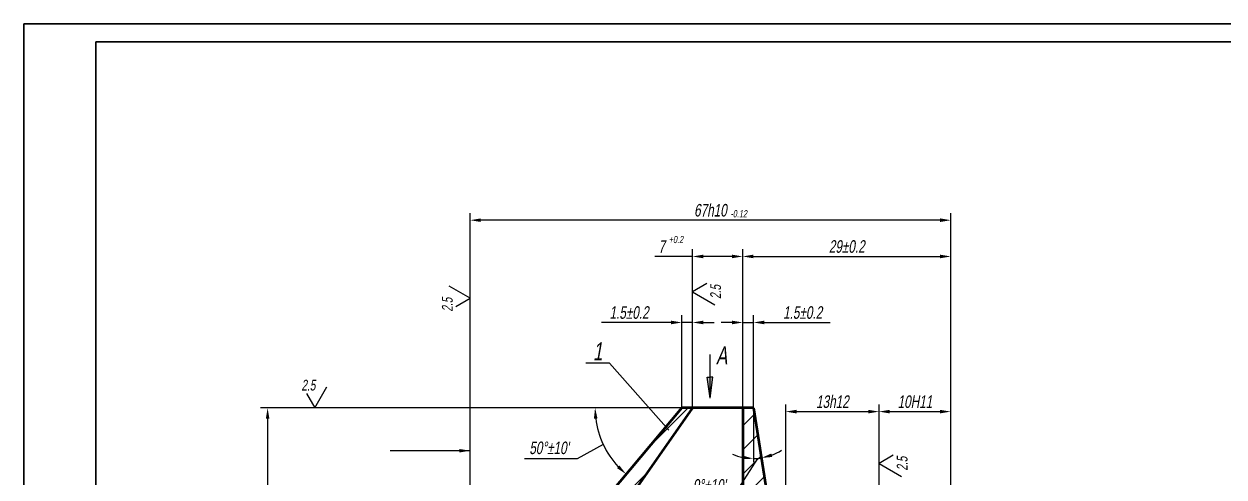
# Model space of a CAD drawing. Header units: millimetres. Extents: x 155 to 2756, y -275 to 1324.
# Drawn here: x 155.2 to 489.7, y 1197.8 to 1324.2 of the extents above; entities that cross this region are included whole.
import ezdxf

# ---------------------------------------------------------------- set-up
doc = ezdxf.new("R2010")
doc.units = ezdxf.units.MM
doc.header["$PDMODE"] = 35
doc.header["$PDSIZE"] = -30
doc.layers.get('0').update_dxf_attribs({"lineweight": 50})
doc.layers.add('Layer2', color=152, linetype='Continuous', lineweight=25)
doc.layers.add('Рамка', color=52, linetype='Continuous', lineweight=35)
doc.styles.add('3.5', font='txt.shx', dxfattribs={"width": 0.7, "oblique": 10, "height": 3.5})
doc.styles.add('ST_5', font='w_russin.shx', dxfattribs={"width": 0.7, "oblique": 10, "height": 5})
doc.dimstyles.new('1 STANDARD(1 1)', dxfattribs={"dimscale": 0, "dimtxt": 3.5, "dimasz": 3, "dimexe": 2, "dimexo": 0, "dimgap": 1, "dimtad": 1, "dimtoh": 1, "dimdec": 1, "dimzin": 9, "dimdsep": 46, "dimtxsty": '3.5', "dimcen": 2.5, "dimclrd": 256, "dimclre": 256, "dimclrt": 256, "dimaunit": 1, "dimadec": 0, "dimazin": 0, "dimtfac": 1, "dimtdec": 1, "dimtmove": 0, "dimatfit": 3, "dimfxl": 0, "dimtolj": 1, "dimtzin": 1, "dimarcsym": 0})
doc.dimstyles.new('STANDARD(1 1)', dxfattribs={"dimscale": 0, "dimtxt": 3.5, "dimasz": 3, "dimexe": 2, "dimexo": 0, "dimgap": 1, "dimtad": 1, "dimdec": 1, "dimzin": 9, "dimdsep": 46, "dimtxsty": '3.5', "dimcen": 2.5, "dimclrd": 256, "dimclre": 256, "dimclrt": 256, "dimaunit": 1, "dimadec": 0, "dimazin": 0, "dimtfac": 1, "dimtdec": 1, "dimtmove": 0, "dimatfit": 3, "dimfxl": 0, "dimtolj": 1, "dimtzin": 1, "dimarcsym": 0})
doc.dimstyles.new('STANDARD(1 1)$4', dxfattribs={"dimscale": 0, "dimtxt": 3.5, "dimasz": 3, "dimexe": 2, "dimexo": 0, "dimgap": 1, "dimtad": 1, "dimtoh": 1, "dimdec": 1, "dimzin": 9, "dimdsep": 46, "dimtxsty": '3.5', "dimcen": 2.5, "dimclrd": 256, "dimclre": 256, "dimclrt": 256, "dimaunit": 1, "dimadec": 0, "dimazin": 0, "dimtfac": 1, "dimtdec": 1, "dimtofl": 0, "dimtmove": 0, "dimatfit": 2, "dimfxl": 0, "dimtolj": 1, "dimtzin": 1, "dimarcsym": 0})

# ---------------------------------------------------------------- blocks, each defined once
blk = doc.blocks.new('*D80')
at = {"layer": 'Defpoints', "color": 0}
for p in [(393.52, 1216.08), (393.52, 1216.08), (367.52, 1187.13)]:
    blk.add_point(p, dxfattribs=at)
at = {"layer": 'Layer2', "lineweight": -2}
for p, q in [((367.52, 1187.13), (367.52, 1218.08)), ((393.52, 1216.08), (393.52, 1218.08)), ((370.52, 1216.08), (390.52, 1216.08))]:
    blk.add_line(p, q, dxfattribs=at)
at = {"layer": 'Layer2'}
for points in [[(370.52, 1216.58), (370.52, 1215.58), (367.52, 1216.08)], [(390.52, 1216.58), (390.52, 1215.58), (393.52, 1216.08)]]:
    blk.add_solid(points, dxfattribs=at)
at = {"layer": 'Layer2', "insert": (380.52, 1218.83), "char_height": 3.5, "attachment_point": 5, "style": '3.5'}
blk.add_mtext('\\A1;{\\Fw_russin.shx;13h12}', dxfattribs=at)
blk = doc.blocks.new('*D81')
at = {"layer": 'Defpoints', "color": 0}
for p in [(413.52, 1216.08), (413.52, 1216.08), (393.52, 1185.13)]:
    blk.add_point(p, dxfattribs=at)
at = {"layer": 'Layer2', "lineweight": -2}
for p, q in [((393.52, 1185.13), (393.52, 1218.08)), ((413.52, 1216.08), (413.52, 1218.08)), ((396.52, 1216.08), (410.52, 1216.08))]:
    blk.add_line(p, q, dxfattribs=at)
at = {"layer": 'Layer2'}
for points in [[(396.52, 1216.58), (396.52, 1215.58), (393.52, 1216.08)], [(410.52, 1216.58), (410.52, 1215.58), (413.52, 1216.08)]]:
    blk.add_solid(points, dxfattribs=at)
at = {"layer": 'Layer2', "insert": (403.52, 1218.83), "char_height": 3.5, "attachment_point": 5, "style": '3.5'}
blk.add_mtext('\\A1;{\\Fw_russin.shx;10H11}', dxfattribs=at)
blk = doc.blocks.new('*D85')
at = {"layer": 'Defpoints', "color": 0}
for p in [(279.52, 1269.46), (413.52, 1261.35), (279.52, 1190.5)]:
    blk.add_point(p, dxfattribs=at)
at = {"layer": 'Layer2', "lineweight": -2}
for p, q in [((279.52, 1190.5), (279.52, 1271.46)), ((413.52, 1261.35), (413.52, 1271.46)), ((410.52, 1269.46), (282.52, 1269.46))]:
    blk.add_line(p, q, dxfattribs=at)
at = {"layer": 'Layer2'}
for points in [[(282.52, 1269.96), (282.52, 1268.96), (279.52, 1269.46)], [(410.52, 1269.96), (410.52, 1268.96), (413.52, 1269.46)]]:
    blk.add_solid(points, dxfattribs=at)
at = {"layer": 'Layer2', "insert": (346.52, 1272.21), "char_height": 3.5, "attachment_point": 5, "style": '3.5'}
blk.add_mtext('\\A1;{\\Fw_russin.shx;67h10}', dxfattribs=at)
blk = doc.blocks.new('*D86')
at = {"layer": 'Defpoints', "color": 0}
for p in [(355.52, 1259.35), (413.52, 1259.35), (413.52, 1170.82)]:
    blk.add_point(p, dxfattribs=at)
at = {"layer": 'Layer2', "lineweight": -2}
for p, q in [((355.52, 1259.35), (355.52, 1261.35)), ((413.52, 1170.82), (413.52, 1261.35)), ((358.52, 1259.35), (410.52, 1259.35))]:
    blk.add_line(p, q, dxfattribs=at)
at = {"layer": 'Layer2'}
for points in [[(358.52, 1259.85), (358.52, 1258.85), (355.52, 1259.35)], [(410.52, 1259.85), (410.52, 1258.85), (413.52, 1259.35)]]:
    blk.add_solid(points, dxfattribs=at)
at = {"layer": 'Layer2', "insert": (384.52, 1262.1), "char_height": 3.5, "attachment_point": 5, "style": '3.5'}
blk.add_mtext('\\A1;{\\Fw_russin.shx;29±0.2}', dxfattribs=at)
blk = doc.blocks.new('*D87')
at = {"layer": 'Defpoints', "color": 0}
for p in [(355.52, 1259.35), (341.52, 1242.94), (355.52, 1242.94)]:
    blk.add_point(p, dxfattribs=at)
at = {"layer": 'Layer2', "lineweight": -2}
for p, q in [((341.52, 1242.94), (341.52, 1261.35)), ((355.52, 1242.94), (355.52, 1261.35)), ((341.52, 1259.35), (331.05, 1259.35)), ((352.52, 1259.35), (344.52, 1259.35))]:
    blk.add_line(p, q, dxfattribs=at)
at = {"layer": 'Layer2'}
for points in [[(344.52, 1259.85), (344.52, 1258.85), (341.52, 1259.35)], [(352.52, 1259.85), (352.52, 1258.85), (355.52, 1259.35)]]:
    blk.add_solid(points, dxfattribs=at)
at = {"layer": 'Layer2', "insert": (332.95, 1262.1), "char_height": 3.5, "attachment_point": 5, "style": '3.5'}
blk.add_mtext('\\A1;{\\Fw_russin.shx;7}', dxfattribs=at)
blk = doc.blocks.new('*D88')
at = {"layer": 'Defpoints', "color": 0}
for p in [(341.52, 1240.94), (338.52, 1217.13), (341.52, 1217.13)]:
    blk.add_point(p, dxfattribs=at)
at = {"layer": 'Layer2', "lineweight": -2}
for p, q in [((335.52, 1240.94), (316.15, 1240.94)), ((338.52, 1217.13), (338.52, 1242.94)), ((341.52, 1240.94), (338.52, 1240.94)), ((341.52, 1217.13), (341.52, 1242.94)), ((344.52, 1240.94), (347.52, 1240.94))]:
    blk.add_line(p, q, dxfattribs=at)
at = {"layer": 'Layer2'}
for points in [[(335.52, 1241.44), (335.52, 1240.44), (338.52, 1240.94)], [(344.52, 1241.44), (344.52, 1240.44), (341.52, 1240.94)]]:
    blk.add_solid(points, dxfattribs=at)
at = {"layer": 'Layer2', "insert": (323.85, 1243.69), "char_height": 3.5, "attachment_point": 5, "style": '3.5'}
blk.add_mtext('\\A1;{\\Fw_russin.shx;1.5±0.2}', dxfattribs=at)
blk = doc.blocks.new('*D89')
at = {"layer": 'Defpoints', "color": 0}
for p in [(358.52, 1240.94), (355.52, 1217.13), (358.52, 1217.13)]:
    blk.add_point(p, dxfattribs=at)
at = {"layer": 'Layer2', "lineweight": -2}
for p, q in [((352.52, 1240.94), (349.52, 1240.94)), ((355.52, 1217.13), (355.52, 1242.94)), ((355.52, 1240.94), (358.52, 1240.94)), ((358.52, 1217.13), (358.52, 1242.94)), ((361.52, 1240.94), (379.94, 1240.94))]:
    blk.add_line(p, q, dxfattribs=at)
at = {"layer": 'Layer2'}
for points in [[(352.52, 1241.44), (352.52, 1240.44), (355.52, 1240.94)], [(361.52, 1241.44), (361.52, 1240.44), (358.52, 1240.94)]]:
    blk.add_solid(points, dxfattribs=at)
at = {"layer": 'Layer2', "insert": (372.23, 1243.69), "char_height": 3.5, "attachment_point": 5, "style": '3.5'}
blk.add_mtext('\\A1;{\\Fw_russin.shx;1.5±0.2}', dxfattribs=at)
blk = doc.blocks.new('*D37')
at = {"layer": 'Defpoints', "color": 0}
for p in [(358.52, 1217.13), (358.52, 1217.13), (358.52, 1214), (360, 1203.05), (362.74, 1190.5)]:
    blk.add_point(p, dxfattribs=at)
at = {"layer": 'Layer2', "lineweight": -2}
for p, q in [((358.52, 1214), (358.52, 1201.97)), ((359.63, 1203.01), (352.82, 1192.41)), ((352.82, 1192.41), (340.59, 1192.41))]:
    blk.add_line(p, q, dxfattribs=at)
for start, end in [(245.6743, 257.8372), (291.1628, 303.3257), (270, 279)]:
    blk.add_arc((358.52, 1217.13), 14.16, start, end, dxfattribs=at)
at = {"layer": 'Layer2'}
for points in [[(363.76, 1203.44), (363.5, 1204.41), (360.74, 1203.15)], [(355.59, 1203.79), (355.49, 1202.79), (358.52, 1202.97)]]:
    blk.add_solid(points, dxfattribs=at)
at = {"layer": 'Layer2', "insert": (346.2, 1195.49), "char_height": 3.5, "attachment_point": 5, "style": '3.5'}
blk.add_mtext("\\A1;{\\Fw_russin.shx;9°±10'}", dxfattribs=at)
blk = doc.blocks.new('*D38')
at = {"layer": 'Defpoints', "color": 0}
for p in [(338.52, 1217.13), (338.52, 1217.13), (358.52, 1217.13), (318.34, 1203.86), (304.52, 1176.61)]:
    blk.add_point(p, dxfattribs=at)
at = {"layer": 'Layer2', "lineweight": -2}
for p, q in [((338.52, 1217.13), (312.37, 1217.13)), ((316.63, 1206.92), (309.38, 1202.87)), ((309.38, 1202.87), (294.73, 1202.87))]:
    blk.add_line(p, q, dxfattribs=at)
blk.add_arc((338.52, 1217.13), 24.15, 187.1209, 222.8791, dxfattribs=at)
at = {"layer": 'Layer2'}
for points in [[(314.05, 1214.1), (315.05, 1214.17), (314.37, 1217.13)], [(321.17, 1201.06), (320.48, 1200.33), (323, 1198.63)]]:
    blk.add_solid(points, dxfattribs=at)
at = {"layer": 'Layer2', "insert": (301.55, 1205.95), "char_height": 3.5, "attachment_point": 5, "style": '3.5'}
blk.add_mtext("\\A1;{\\Fw_russin.shx;50°±10'}", dxfattribs=at)
blk = doc.blocks.new('*D40')
at = {"layer": 'Defpoints', "color": 0}
for p in [(312.37, 1217.13), (223.1, 991.13), (338.52, 991.13)]:
    blk.add_point(p, dxfattribs=at)
at = {"layer": 'Layer2', "lineweight": -2}
for p, q in [((312.37, 1217.13), (221.1, 1217.13)), ((223.1, 1214.13), (223.1, 994.13)), ((338.52, 991.13), (221.1, 991.13))]:
    blk.add_line(p, q, dxfattribs=at)
at = {"layer": 'Layer2'}
for points in [[(222.6, 1214.13), (223.6, 1214.13), (223.1, 1217.13)], [(222.6, 994.13), (223.6, 994.13), (223.1, 991.13)]]:
    blk.add_solid(points, dxfattribs=at)
at = {"layer": 'Layer2', "insert": (220.35, 1104.13), "char_height": 3.5, "attachment_point": 5, "rotation": 90, "style": '3.5'}
blk.add_mtext('\\A1;{\\Fw_russin.shx;%%c113h8}', dxfattribs=at)

msp = doc.modelspace()

# ---------------------------------------------------------------- hatches: boundary and pattern name
at = {"layer": 'Layer2'}
h = msp.add_hatch(color=256, dxfattribs=at)
h.paths.add_polyline_path([(346.44, 1219.85), (346.44, 1225.71), (345.65, 1225.71)])
h.paths.add_polyline_path([(346.44, 1219.85), (347.22, 1225.71), (346.44, 1225.71)])
h = msp.add_hatch(dxfattribs=at)
h.set_pattern_fill('ANSI31', color=256, scale=1.5, style=0)
h.set_pattern_definition([(45, (549.844, 618.4437), (-3.367596, 3.367596), [])])
h.paths.add_polyline_path([(299.56, 1042.13), (289.91, 1042.13), (279.52, 1036.13), (279.52, 1034.13), (302.52, 1034.13, -0.414214), (304.52, 1032.13), (304.52, 1031.65), (338.52, 991.13), (341.52, 991.13), (309.39, 1037.01, 0.244698)])
h.paths.add_polyline_path([(309.39, 1171.25), (341.52, 1217.13), (338.52, 1217.13), (304.52, 1176.61), (304.52, 1176.13, -0.414214), (302.52, 1174.13), (279.52, 1174.13), (279.52, 1172.13), (289.91, 1166.13), (299.56, 1166.13, 0.244698)])
h.paths.add_polyline_path([(378.33, 1151.58), (373.76, 1168.62, -0.414214), (378, 1175.97), (393.52, 1180.13), (393.52, 1185.13), (367.52, 1185.13), (367.52, 1187.13), (366.69, 1187.13, -0.368919), (362.74, 1190.5), (358.52, 1217.13), (355.52, 1217.13), (355.52, 1150.2, -0.295133), (353.63, 1147.28), (342.52, 1142.28), (342.52, 1134.13), (353.52, 1134.13), (353.52, 1138.13), (361.52, 1138.13), (361.52, 1138.03), (381.52, 1138.03), (381.52, 1139.13), (413.52, 1139.13), (413.52, 1146.13), (412.52, 1147.13), (384.13, 1147.13), (379.52, 1147.13)])
h.paths.add_polyline_path([(378, 1032.29, -0.414214), (373.76, 1039.64), (378.33, 1056.68, -0.339454), (384.13, 1061.13), (412.52, 1061.13), (413.52, 1062.13), (413.52, 1069.13), (381.52, 1069.13), (381.52, 1070.23), (361.52, 1070.23), (361.52, 1070.13), (353.52, 1070.13), (353.52, 1074.13), (342.52, 1074.13), (342.52, 1065.98), (353.63, 1060.98, -0.295133), (355.52, 1058.06), (355.52, 991.13), (358.52, 991.13), (362.74, 1017.76, -0.368919), (366.69, 1021.13), (367.52, 1021.13), (367.52, 1023.13), (393.52, 1023.13), (393.52, 1028.13)])
h.paths.add_polyline_path([(374.16, 1058.64), (368.3, 1057.86), (368.3, 1058.64), (368.3, 1059.43)], flags=16)
h.paths.add_polyline_path([(362.07, 1050.54), (367.41, 1050.1), (368.73, 1057.6), (363.4, 1058.04)], flags=24)

# ---------------------------------------------------------------- linework, layer by layer
for p, q in [((338.52, 1217.13), (304.52, 1176.61)), ((341.52, 1217.13), (309.39, 1171.25)), ((358.52, 1217.13), (338.52, 1217.13)), ((355.52, 1217.13), (355.52, 1150.2)), ((358.52, 1217.13), (362.74, 1190.5))]:
    msp.add_line(p, q)
for p, q in [((279.52, 1247.68), (273.68, 1251.06)), ((345.49, 1251.79), (341.52, 1249.5)), ((275.55, 1245.39), (279.52, 1247.68)), ((341.52, 1249.5), (347.79, 1245.87)), ((346.44, 1219.85), (346.44, 1232.01)), ((318.38, 1229.61), (311.76, 1229.61)), ((318.38, 1229.61), (334.92, 1210.87)), ((345.65, 1225.71), (346.44, 1225.71)), ((346.44, 1219.85), (345.65, 1225.71)), ((347.22, 1225.71), (346.44, 1225.71)), ((346.44, 1219.85), (347.22, 1225.71)), ((233.95, 1221.1), (236.25, 1217.13)), ((236.25, 1217.13), (239.62, 1222.98)), ((358.52, 1217.13), (358.52, 1214)), ((397.49, 1203.9), (393.52, 1201.61)), ((393.52, 1201.61), (399.79, 1197.98))]:
    msp.add_line(p, q, dxfattribs=at)
at = {"layer": 'Рамка'}
for p, q in [((155.2, 730.18), (155.2, 1324.18)), ((155.2, 1324.18), (995.2, 1324.18)), ((175.2, 1319.18), (175.2, 735.18)), ((990.2, 1319.18), (175.2, 1319.18))]:
    msp.add_line(p, q, dxfattribs=at)

# ---------------------------------------------------------------- texts
at = {"layer": 'Layer2', "style": 'ST_5', "oblique": 10, "width": 0.7}
for s, height, p in [('-0.12', 2, (352.09, 1270.26)), ('+0.2', 2, (334.91, 1263.07)), ('1', 5, (313.81, 1230.41)), ('А', 5, (348.09, 1229.24)), ('2.5', 3, (232.52, 1221.96))]:
    msp.add_text(s, height=height, dxfattribs=at).set_placement(p)
for p in [(349.46, 1247.52), (274.69, 1243.96), (401.46, 1199.63)]:
    msp.add_text('2.5', height=3, rotation=90, dxfattribs=at).set_placement(p)

# ---------------------------------------------------------------- dimensions: what is measured, and where the dimension line sits
at = {"layer": 'Layer2'}
for base, p1, p2, text, picture, middle in [((279.52, 1269.46), (413.52, 1261.35), (279.52, 1190.5), '{\\Fw_russin.shx;67h10}', '*D85', (346.52, 1272.21)), ((413.52, 1259.35), (355.52, 1259.35), (413.52, 1170.82), '{\\Fw_russin.shx;29±0.2}', '*D86', (384.52, 1262.1)), ((358.52, 1240.94), (355.52, 1217.13), (358.52, 1217.13), '{\\Fw_russin.shx;1.5±0.2}', '*D89', (372.23, 1243.69)), ((393.52, 1216.08), (367.52, 1187.13), (393.52, 1216.08), '{\\Fw_russin.shx;13h12}', '*D80', (380.52, 1218.83)), ((413.52, 1216.08), (393.52, 1185.13), (413.52, 1216.08), '{\\Fw_russin.shx;10H11}', '*D81', (403.52, 1218.83))]:
    dim = msp.add_linear_dim(base=base, p1=p1, p2=p2, text=text, dimstyle='STANDARD(1 1)', override={"dimscale": 1}, dxfattribs=at)
    dim.commit()
    dim.dimension.update_dxf_attribs({"geometry": picture, "text_midpoint": middle})
for base, p1, p2, text, picture, middle in [((355.52, 1259.35), (341.52, 1242.94), (355.52, 1242.94), '{\\Fw_russin.shx;7}', '*D87', (332.95, 1259.35)), ((341.52, 1240.94), (338.52, 1217.13), (341.52, 1217.13), '{\\Fw_russin.shx;1.5±0.2}', '*D88', (323.85, 1240.94))]:
    dim = msp.add_linear_dim(base=base, p1=p1, p2=p2, text=text, dimstyle='STANDARD(1 1)', override={"dimscale": 1}, dxfattribs=at)
    dim.commit()
    dim.dimension.update_dxf_attribs({"geometry": picture, "text_midpoint": middle, "dimtype": 160})
dim = msp.add_linear_dim(base=(223.1, 991.13), p1=(312.37, 1217.13), p2=(338.52, 991.13), angle=90, text='{\\Fw_russin.shx;%%c113h8}', dimstyle='STANDARD(1 1)', override={"dimscale": 1}, dxfattribs=at)
dim.commit()
dim.dimension.update_dxf_attribs({"geometry": '*D40', "text_midpoint": (220.35, 1104.13)})
for base, line1, line2, override, picture, middle in [((318.34, 1203.86), ((338.52, 1217.13), (304.52, 1176.61)), ((358.52, 1217.13), (338.52, 1217.13)), {"dimscale": 1, "dimtad": 3, "dimtmove": 1}, '*D38', (301.55, 1205.95)), ((360, 1203.05), ((358.52, 1217.13), (362.74, 1190.5)), ((358.52, 1217.13), (358.52, 1214)), {"dimscale": 1, "dimexe": 1, "dimtmove": 1}, '*D37', (346.2, 1195.49))]:
    dim = msp.add_angular_dim_2l(base=base, line1=line1, line2=line2, text="{\\Fw_russin.shx;<>±10'}", dimstyle='STANDARD(1 1)$4', override=override, dxfattribs=at)
    dim.commit()
    dim.dimension.update_dxf_attribs({"geometry": picture, "text_midpoint": middle, "dimtype": 162})

# ---------------------------------------------------------------- leaders
msp.add_leader([(279.52, 1205.17), (257.28, 1205.17)], dimstyle='1 STANDARD(1 1)', override={"dimscale": 1, "dimtad": 0}, dxfattribs=at)

doc.saveas('drawing.dxf')
